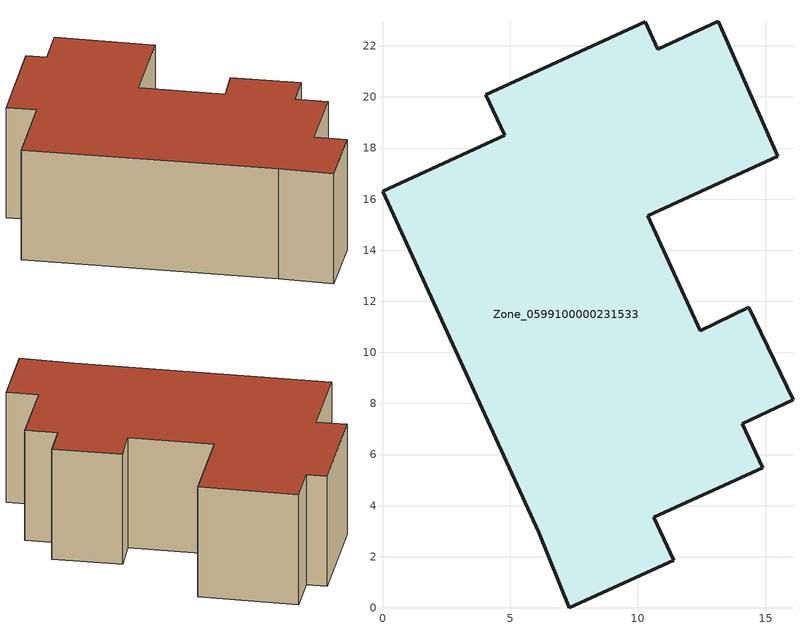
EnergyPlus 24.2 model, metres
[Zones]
Zone_0599100000231533
 floor ground (C_G): 10.39,15.35 12.43,10.86 14.34,11.78 16.07,8.14 14.09,7.21 14.88,5.49 10.62,3.55 11.41,1.86 7.31,0 6.11,2.96 0,16.3 4.78,18.5 4.05,20.09 10.28,22.95 10.77,21.86 13.14,22.97 15.47,17.67 z0
 wall outside (C_F): 15.47,17.67 13.14,22.97 10.77,21.86 10.28,22.95 4.05,20.09 4.78,18.5 0,16.3 6.11,2.96 7.31,0 11.41,1.86 10.62,3.55 14.88,5.49 14.09,7.21 16.07,8.14 14.34,11.78 12.43,10.86 10.39,15.35 15.47,17.67 z0:6.88
 roof outside (C_R): 12.43,10.86 10.39,15.35 15.47,17.67 13.14,22.97 10.77,21.86 10.28,22.95 4.05,20.09 4.78,18.5 0,16.3 6.11,2.96 7.31,0 11.41,1.86 10.62,3.55 14.88,5.49 14.09,7.21 16.07,8.14 14.34,11.78 z6.88
[BUILDING]
Pand.0599100000231533: North Axis=0; Terrain=City; Loads Convergence Tolerance Value=0.04; Temperature Convergence Tolerance Value=0.4; Solar Distribution=FullExterior; Maximum Number of Warmup Days=25; Minimum Number of Warmup Days=1
[Site:Location]
Rotterdam.The.Hague.AP_ZH_NLD Design_Conditions: Latitude=51.96; Longitude=4.45; Time Zone=1; Elevation=-4.5
[SITE:GROUNDTEMPERATURE:BUILDINGSURFACE]
18, 18, 18, 18, 18, 18, 18, 18, 18, 18, 18, 18
[MATERIAL] Thermal Absorptance=0.9; Solar Absorptance=0.7; Visible Absorptance=0.7
Name | Roughness | Thickness | Conductivity | Density | Specific Heat
G.D.1965 | MediumSmooth | 0.15 | 1 | 540 | 1210
F.D.1965 | Rough | 0.3 | 0.857143 | 1920 | 840
R.D.1965 | MediumRough | 0.2 | 0.08 | 1500 | 1000
[CONSTRUCTION]
C_G: G.D.1965
C_F: F.D.1965
C_R: R.D.1965
[ZONE]
Zone_0599100000231533: Type=1; Multiplier=1; Ceiling Height=Autocalculate; Volume=Autocalculate; Floor Area=autocalculate; Part of Total Floor Area=Yes
[ZONEINFILTRATION:DESIGNFLOWRATE]
Infil_Zone_0599100000231533: Zone or ZoneList or Space or SpaceList=Zone_0599100000231533; Schedule=AlwaysOn; Design Flow Rate Calculation Method=Flow/Area; Flow Rate per Floor Area=0.0042; Constant Term Coefficient=1; Temperature Term Coefficient=0; Velocity Term Coefficient=0; Velocity Squared Term Coefficient=0
[HVACTEMPLATE:ZONE:IDEALLOADSAIRSYSTEM]
Zone_0599100000231533: Maximum Heating Supply Air Temperature=50; Minimum Cooling Supply Air Temperature=13; Maximum Heating Supply Air Humidity Ratio=0.0156; Minimum Cooling Supply Air Humidity Ratio=0.0077; Heating Limit=NoLimit; Cooling Limit=NoLimit; Dehumidification Control Type=ConstantSensibleHeatRatio; Cooling Sensible Heat Ratio=0.7; Dehumidification Setpoint=60; Humidification Control Type=None; Humidification Setpoint=30; Outdoor Air Method=None; Outdoor Air Flow Rate per Person=0.00944; Outdoor Air Flow Rate per Zone Floor Area=0; Outdoor Air Flow Rate per Zone=0; Demand Controlled Ventilation Type=None; Outdoor Air Economizer Type=NoEconomizer; Heat Recovery Type=None; Sensible Heat Recovery Effectiveness=0.7; Latent Heat Recovery Effectiveness=0.65
[ZONECONTROL:THERMOSTAT]
ThermostatControl_Zone_0599100000231533: Zone or ZoneList=Zone_0599100000231533; Control Type Schedule=DualSetpointControlType; Control 1=Thermostat_Zone_0599100000231533; Temperature Difference Between Cutout And Setpoint=0
[THERMOSTATSETPOINT:DUALSETPOINT]
Thermostat_Zone_0599100000231533: Heating Setpoint Temperature Schedule=HeatingSetpoint_Zone_0599100000231533; Cooling Setpoint Temperature Schedule=CoolingSetpoint_Zone_0599100000231533
[SCHEDULE:COMPACT]
HeatingSetpoint_Zone_0599100000231533: Through: 12/31, For: AllDays, Until: 24:00, 21
CoolingSetpoint_Zone_0599100000231533: Through: 12/31, For: AllDays, Until: 24:00, 24
DualSetpointControlType: Through: 12/31, For: AllDays, Until: 24:00, 4
AlwaysOn: Through: 12/31, For: AllDays, Until: 24:00, 1
